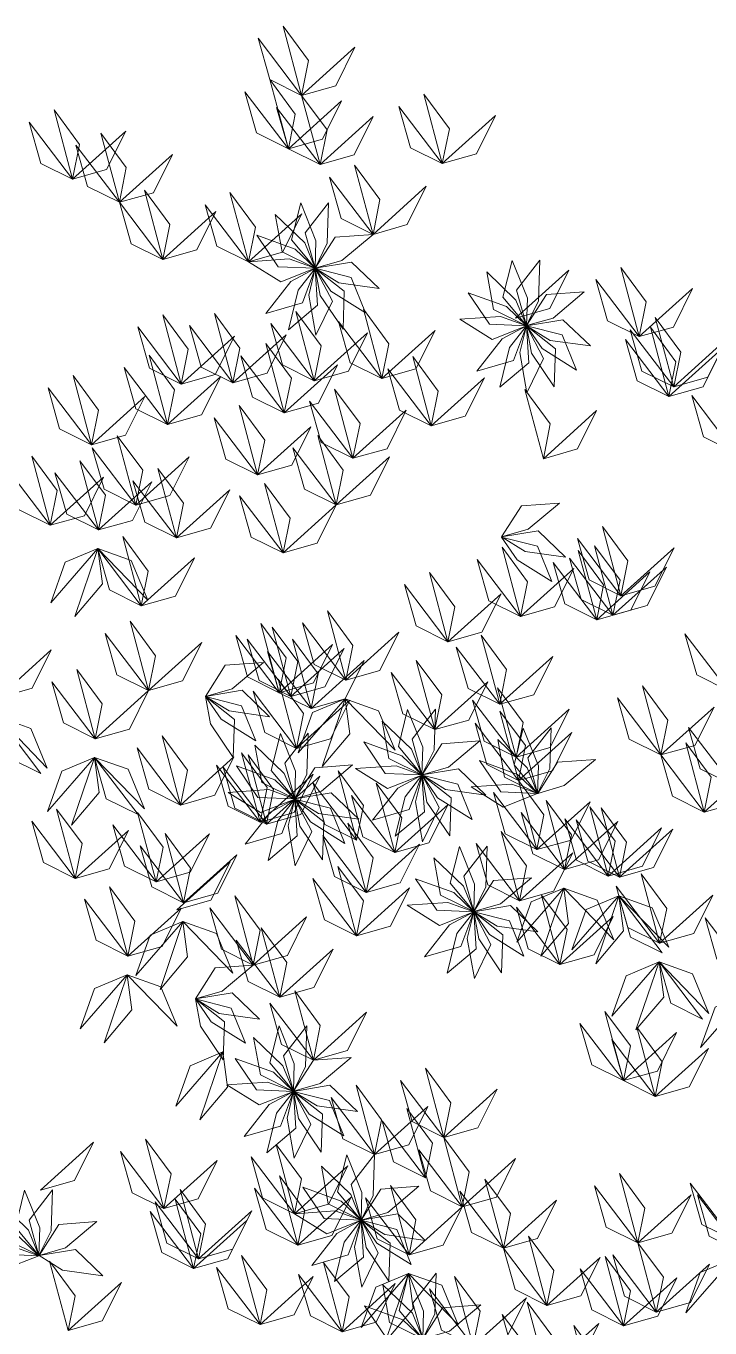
# Model space of a CAD drawing. Header units: inches. Extents: x 4350 to 28384, y -6772 to 993.
# Drawn here: x 15500.2 to 15557.4, y -3448.7 to -3339.8 of the extents above; entities that cross this region are included whole.
import ezdxf

# ---------------------------------------------------------------- set-up
doc = ezdxf.new("R2010")
doc.units = ezdxf.units.IN
doc.header["$MEASUREMENT"] = 0
doc.layers.add('ARREDAMENTO', color=2, linetype='Continuous', lineweight=18)

# ---------------------------------------------------------------- blocks, each defined once
blk = doc.blocks.new('chioma jacaranda')
at = {"layer": 'ARREDAMENTO', "lineweight": 0}
for points in [[(14584.63, -3343.27), (14585.21, -3340.36), (14583.09, -3337.47), (14584.63, -3343.27)], [(14584.63, -3343.27), (14581.97, -3341.95), (14581, -3338.49), (14584.63, -3343.27)], [(14584.63, -3343.27), (14587.48, -3342.46), (14589.08, -3339.25), (14584.63, -3343.27)], [(14583.52, -3347.74), (14584.1, -3344.84), (14581.97, -3341.95), (14583.52, -3347.74)], [(14583.52, -3347.74), (14580.86, -3346.42), (14579.89, -3342.97), (14583.52, -3347.74)], [(14586.17, -3349.06), (14586.76, -3346.16), (14584.63, -3343.27), (14586.17, -3349.06)], [(14596.39, -3348.97), (14596.98, -3346.07), (14594.85, -3343.18), (14596.39, -3348.97)], [(14586.17, -3349.06), (14583.52, -3347.74), (14582.54, -3344.29), (14586.17, -3349.06)], [(14583.52, -3347.74), (14586.37, -3346.94), (14587.97, -3343.72), (14583.52, -3347.74)], [(14596.39, -3348.97), (14593.74, -3347.65), (14592.76, -3344.2), (14596.39, -3348.97)], [(14565.48, -3350.28), (14566.07, -3347.37), (14563.94, -3344.48), (14565.48, -3350.28)], [(14586.17, -3349.06), (14589.02, -3348.26), (14590.62, -3345.04), (14586.17, -3349.06)], [(14596.39, -3348.97), (14599.24, -3348.17), (14600.84, -3344.95), (14596.39, -3348.97)], [(14565.48, -3350.28), (14562.83, -3348.96), (14561.85, -3345.51), (14565.48, -3350.28)], [(14565.48, -3350.28), (14568.33, -3349.47), (14569.93, -3346.26), (14565.48, -3350.28)], [(14569.39, -3352.22), (14569.97, -3349.32), (14567.85, -3346.43), (14569.39, -3352.22)], [(14569.39, -3352.22), (14566.74, -3350.9), (14565.76, -3347.45), (14569.39, -3352.22)], [(14569.39, -3352.22), (14572.24, -3351.42), (14573.84, -3348.21), (14569.39, -3352.22)], [(14590.6, -3354.9), (14591.18, -3351.99), (14589.05, -3349.1), (14590.6, -3354.9)], [(14590.6, -3354.9), (14587.94, -3353.58), (14586.96, -3350.12), (14590.6, -3354.9)], [(14590.6, -3354.9), (14593.45, -3354.09), (14595.05, -3350.88), (14590.6, -3354.9)], [(14573.02, -3357), (14573.61, -3354.09), (14571.48, -3351.2), (14573.02, -3357)], [(14580.19, -3357.2), (14580.77, -3354.29), (14578.64, -3351.4), (14580.19, -3357.2)], [(14573.02, -3357), (14570.37, -3355.68), (14569.39, -3352.22), (14573.02, -3357)], [(14573.02, -3357), (14575.87, -3356.19), (14577.47, -3352.98), (14573.02, -3357)], [(14580.19, -3357.2), (14577.53, -3355.88), (14576.56, -3352.43), (14580.19, -3357.2)], [(14584.55, -3352.27), (14585.83, -3355.43), (14585.76, -3357.73), (14583.79, -3355.36), (14584.55, -3352.27)], [(14586.89, -3352.25), (14586.77, -3355.65), (14585.76, -3357.73), (14584.93, -3354.76), (14586.89, -3352.25)], [(14580.19, -3357.2), (14583.04, -3356.39), (14584.64, -3353.18), (14580.19, -3357.2)], [(14582.43, -3353.23), (14584.89, -3355.6), (14585.76, -3357.74), (14582.99, -3356.37), (14582.43, -3353.23)], [(14580.89, -3354.98), (14584.09, -3356.14), (14585.76, -3357.74), (14582.67, -3357.61), (14580.89, -3354.98)], [(14590.6, -3354.9), (14587.98, -3357.09), (14585.77, -3357.73), (14587.42, -3355.13), (14590.6, -3354.9)], [(14580.19, -3357.2), (14583.59, -3356.96), (14585.76, -3357.74), (14582.89, -3358.88), (14580.19, -3357.2)], [(14591.11, -3359.43), (14587.73, -3358.95), (14585.77, -3357.74), (14588.81, -3357.22), (14591.11, -3359.43)], [(14602.22, -3357.08), (14603.5, -3360.24), (14603.42, -3362.54), (14601.46, -3360.17), (14602.22, -3357.08)], [(14604.55, -3357.06), (14604.43, -3360.47), (14603.43, -3362.54), (14602.6, -3359.57), (14604.55, -3357.06)], [(14581.63, -3361.52), (14583.73, -3358.84), (14585.76, -3357.75), (14584.69, -3360.64), (14581.63, -3361.52)], [(14583.53, -3362.88), (14584.35, -3359.57), (14585.77, -3357.75), (14585.96, -3360.83), (14583.53, -3362.88)], [(14585.81, -3363.34), (14585.22, -3359.99), (14585.77, -3357.75), (14587.2, -3360.48), (14585.81, -3363.34)], [(14589.96, -3361.46), (14587.07, -3359.65), (14585.77, -3357.74), (14588.76, -3358.51), (14589.96, -3361.46)], [(14588.09, -3362.84), (14586.18, -3360.02), (14585.77, -3357.75), (14588.19, -3359.66), (14588.09, -3362.84)], [(14600.1, -3358.04), (14602.55, -3360.41), (14603.42, -3362.55), (14600.66, -3361.18), (14600.1, -3358.04)], [(14602.52, -3361.92), (14605.37, -3361.11), (14606.97, -3357.9), (14602.52, -3361.92)], [(14612.85, -3363.46), (14613.44, -3360.56), (14611.31, -3357.67), (14612.85, -3363.46)], [(14612.85, -3363.46), (14610.2, -3362.14), (14609.22, -3358.69), (14612.85, -3363.46)], [(14612.85, -3363.46), (14615.71, -3362.66), (14617.31, -3359.44), (14612.85, -3363.46)], [(14598.55, -3359.79), (14601.75, -3360.95), (14603.42, -3362.55), (14600.34, -3362.42), (14598.55, -3359.79)], [(14608.26, -3359.71), (14605.65, -3361.9), (14603.43, -3362.54), (14605.09, -3359.94), (14608.26, -3359.71)], [(14574.56, -3367.43), (14575.15, -3364.52), (14573.02, -3361.63), (14574.56, -3367.43)], [(14578.89, -3367.32), (14579.47, -3364.41), (14577.34, -3361.52), (14578.89, -3367.32)], [(14585.68, -3367.15), (14586.27, -3364.24), (14584.14, -3361.35), (14585.68, -3367.15)], [(14591.34, -3366.97), (14591.92, -3364.06), (14589.8, -3361.17), (14591.34, -3366.97)], [(14597.85, -3362.01), (14601.25, -3361.77), (14603.42, -3362.55), (14600.55, -3363.69), (14597.85, -3362.01)], [(14574.56, -3367.43), (14571.91, -3366.11), (14570.93, -3362.65), (14574.56, -3367.43)], [(14578.89, -3367.32), (14576.23, -3366), (14575.25, -3362.54), (14578.89, -3367.32)], [(14585.68, -3367.15), (14583.03, -3365.83), (14582.05, -3362.37), (14585.68, -3367.15)], [(14591.34, -3366.97), (14588.69, -3365.65), (14587.71, -3362.2), (14591.34, -3366.97)], [(14599.29, -3366.34), (14601.39, -3363.65), (14603.43, -3362.56), (14602.35, -3365.45), (14599.29, -3366.34)], [(14601.19, -3367.69), (14602.02, -3364.38), (14603.43, -3362.56), (14603.62, -3365.64), (14601.19, -3367.69)], [(14603.47, -3368.16), (14602.88, -3364.8), (14603.43, -3362.56), (14604.86, -3365.29), (14603.47, -3368.16)], [(14608.77, -3364.24), (14605.4, -3363.77), (14603.44, -3362.55), (14606.48, -3362.04), (14608.77, -3364.24)], [(14607.62, -3366.27), (14604.73, -3364.46), (14603.44, -3362.55), (14606.42, -3363.32), (14607.62, -3366.27)], [(14605.75, -3367.65), (14603.84, -3364.83), (14603.44, -3362.56), (14605.85, -3364.47), (14605.75, -3367.65)], [(14615.33, -3368.47), (14615.92, -3365.56), (14613.79, -3362.67), (14615.33, -3368.47)], [(14615.74, -3367.67), (14616.32, -3364.76), (14614.2, -3361.87), (14615.74, -3367.67)], [(14574.56, -3367.43), (14577.41, -3366.62), (14579.01, -3363.41), (14574.56, -3367.43)], [(14578.89, -3367.32), (14581.74, -3366.51), (14583.34, -3363.3), (14578.89, -3367.32)], [(14585.68, -3367.15), (14588.54, -3366.34), (14590.14, -3363.13), (14585.68, -3367.15)], [(14591.34, -3366.97), (14594.19, -3366.16), (14595.79, -3362.95), (14591.34, -3366.97)], [(14615.33, -3368.47), (14612.68, -3367.15), (14611.7, -3363.7), (14615.33, -3368.47)], [(14615.74, -3367.67), (14613.08, -3366.34), (14612.11, -3362.89), (14615.74, -3367.67)], [(14615.74, -3367.67), (14618.59, -3366.86), (14620.19, -3363.65), (14615.74, -3367.67)], [(14573.42, -3370.81), (14574, -3367.9), (14571.88, -3365.01), (14573.42, -3370.81)], [(14583.18, -3369.84), (14583.77, -3366.93), (14581.64, -3364.04), (14583.18, -3369.84)], [(14615.33, -3368.47), (14618.19, -3367.66), (14619.78, -3364.45), (14615.33, -3368.47)], [(14573.42, -3370.81), (14570.77, -3369.49), (14569.79, -3366.03), (14573.42, -3370.81)], [(14583.18, -3369.84), (14580.53, -3368.52), (14579.55, -3365.07), (14583.18, -3369.84)], [(14583.18, -3369.84), (14586.04, -3369.03), (14587.63, -3365.82), (14583.18, -3369.84)], [(14595.46, -3370.92), (14592.81, -3369.6), (14591.83, -3366.15), (14595.46, -3370.92)], [(14595.46, -3370.92), (14596.05, -3368.01), (14593.92, -3365.12), (14595.46, -3370.92)], [(14567.06, -3372.5), (14567.64, -3369.6), (14565.52, -3366.71), (14567.06, -3372.5)], [(14573.42, -3370.81), (14576.27, -3370), (14577.87, -3366.79), (14573.42, -3370.81)], [(14595.46, -3370.92), (14598.31, -3370.11), (14599.91, -3366.9), (14595.46, -3370.92)], [(14567.06, -3372.5), (14564.4, -3371.18), (14563.43, -3367.73), (14567.06, -3372.5)], [(14588.92, -3373.64), (14589.51, -3370.74), (14587.38, -3367.85), (14588.92, -3373.64)], [(14588.92, -3373.64), (14589.51, -3370.74), (14587.38, -3367.85), (14588.92, -3373.64)], [(14604.84, -3373.67), (14605.42, -3370.76), (14603.29, -3367.87), (14604.84, -3373.67)], [(14567.06, -3372.5), (14569.91, -3371.7), (14571.51, -3368.48), (14567.06, -3372.5)], [(14580.95, -3375.02), (14581.54, -3372.12), (14579.41, -3369.23), (14580.95, -3375.02)], [(14588.92, -3373.64), (14586.27, -3372.32), (14585.29, -3368.87), (14588.92, -3373.64)], [(14588.92, -3373.64), (14586.27, -3372.32), (14585.29, -3368.87), (14588.92, -3373.64)], [(14620.88, -3373.17), (14618.22, -3371.84), (14617.25, -3368.39), (14620.88, -3373.17)], [(14580.95, -3375.02), (14578.3, -3373.7), (14577.32, -3370.25), (14580.95, -3375.02)], [(14588.92, -3373.64), (14591.78, -3372.84), (14593.38, -3369.62), (14588.92, -3373.64)], [(14588.92, -3373.64), (14591.78, -3372.84), (14593.38, -3369.62), (14588.92, -3373.64)], [(14604.84, -3373.67), (14607.69, -3372.86), (14609.29, -3369.65), (14604.84, -3373.67)], [(14580.95, -3375.02), (14583.8, -3374.21), (14585.4, -3371), (14580.95, -3375.02)], [(14570.77, -3377.55), (14571.35, -3374.64), (14569.22, -3371.75), (14570.77, -3377.55)], [(14587.53, -3377.54), (14588.11, -3374.63), (14585.98, -3371.74), (14587.53, -3377.54)], [(14563.61, -3379.24), (14564.2, -3376.34), (14562.07, -3373.45), (14563.61, -3379.24)], [(14570.77, -3377.55), (14568.11, -3376.22), (14567.13, -3372.77), (14570.77, -3377.55)], [(14570.77, -3377.55), (14573.62, -3376.74), (14575.22, -3373.53), (14570.77, -3377.55)], [(14587.53, -3377.54), (14584.87, -3376.22), (14583.9, -3372.77), (14587.53, -3377.54)], [(14587.53, -3377.54), (14590.38, -3376.73), (14591.98, -3373.52), (14587.53, -3377.54)], [(14563.61, -3379.24), (14560.96, -3377.92), (14559.98, -3374.47), (14563.61, -3379.24)], [(14567.64, -3379.63), (14564.99, -3378.31), (14564.01, -3374.86), (14567.64, -3379.63)], [(14567.64, -3379.63), (14568.23, -3376.73), (14566.1, -3373.84), (14567.64, -3379.63)], [(14574.16, -3380.3), (14574.75, -3377.39), (14572.62, -3374.5), (14574.16, -3380.3)], [(14563.61, -3379.24), (14566.47, -3378.44), (14568.07, -3375.23), (14563.61, -3379.24)], [(14567.64, -3379.63), (14570.5, -3378.83), (14572.1, -3375.61), (14567.64, -3379.63)], [(14574.16, -3380.3), (14571.51, -3378.98), (14570.53, -3375.52), (14574.16, -3380.3)], [(14583.08, -3381.56), (14583.66, -3378.65), (14581.53, -3375.76), (14583.08, -3381.56)], [(14574.16, -3380.3), (14577.02, -3379.49), (14578.62, -3376.28), (14574.16, -3380.3)], [(14583.08, -3381.56), (14580.42, -3380.24), (14579.44, -3376.78), (14583.08, -3381.56)], [(14583.08, -3381.56), (14585.93, -3380.75), (14587.53, -3377.54), (14583.08, -3381.56)], [(14606.18, -3377.38), (14603.57, -3379.57), (14601.35, -3380.22), (14603, -3377.61), (14606.18, -3377.38)], [(14571.22, -3385.97), (14571.81, -3383.07), (14569.68, -3380.18), (14571.22, -3385.97)], [(14606.69, -3381.91), (14603.31, -3381.44), (14601.35, -3380.22), (14604.4, -3379.71), (14606.69, -3381.91)], [(14605.54, -3383.94), (14602.65, -3382.14), (14601.35, -3380.23), (14604.34, -3381), (14605.54, -3383.94)], [(14611.32, -3385.14), (14611.9, -3382.23), (14609.78, -3379.34), (14611.32, -3385.14)], [(14567.59, -3381.2), (14564.86, -3382.34), (14563.65, -3385.72), (14567.59, -3381.2)], [(14567.59, -3381.2), (14567.98, -3384.14), (14565.67, -3386.88), (14567.59, -3381.2)], [(14571.22, -3385.97), (14568.57, -3384.65), (14567.59, -3381.2), (14571.22, -3385.97)], [(14567.59, -3381.2), (14570.38, -3382.2), (14571.77, -3385.51), (14567.59, -3381.2)], [(14571.22, -3385.97), (14568.57, -3384.65), (14567.59, -3381.2), (14571.22, -3385.97)], [(14602.93, -3386.88), (14603.52, -3383.97), (14601.39, -3381.08), (14602.93, -3386.88)], [(14611.32, -3385.14), (14608.67, -3383.82), (14607.69, -3380.36), (14611.32, -3385.14)], [(14609.3, -3387.15), (14609.88, -3384.24), (14607.75, -3381.35), (14609.3, -3387.15)], [(14610.66, -3386.76), (14611.25, -3383.85), (14609.12, -3380.96), (14610.66, -3386.76)], [(14611.32, -3385.14), (14614.17, -3384.33), (14615.77, -3381.12), (14611.32, -3385.14)], [(14571.22, -3385.97), (14574.08, -3385.17), (14575.68, -3381.96), (14571.22, -3385.97)], [(14602.93, -3386.88), (14600.28, -3385.56), (14599.3, -3382.11), (14602.93, -3386.88)], [(14609.3, -3387.15), (14606.64, -3385.82), (14605.67, -3382.37), (14609.3, -3387.15)], [(14610.66, -3386.76), (14608.01, -3385.44), (14607.03, -3381.99), (14610.66, -3386.76)], [(14596.85, -3388.99), (14597.43, -3386.08), (14595.31, -3383.19), (14596.85, -3388.99)], [(14602.93, -3386.88), (14605.78, -3386.07), (14607.38, -3382.86), (14602.93, -3386.88)], [(14609.3, -3387.15), (14612.15, -3386.34), (14613.75, -3383.13), (14609.3, -3387.15)], [(14610.66, -3386.76), (14613.52, -3385.95), (14615.12, -3382.74), (14610.66, -3386.76)], [(14596.85, -3388.99), (14594.2, -3387.67), (14593.22, -3384.21), (14596.85, -3388.99)], [(14596.85, -3388.99), (14599.7, -3388.18), (14601.3, -3384.97), (14596.85, -3388.99)], [(14588.32, -3392.2), (14588.91, -3389.29), (14586.78, -3386.4), (14588.32, -3392.2)], [(14571.83, -3393.08), (14572.41, -3390.17), (14570.29, -3387.28), (14571.83, -3393.08)], [(14582.76, -3393.25), (14583.35, -3390.34), (14581.22, -3387.45), (14582.76, -3393.25)], [(14583.72, -3393.56), (14584.31, -3390.65), (14582.18, -3387.76), (14583.72, -3393.56)], [(14588.32, -3392.2), (14585.67, -3390.88), (14584.69, -3387.42), (14588.32, -3392.2)], [(14571.83, -3393.08), (14569.18, -3391.76), (14568.2, -3388.31), (14571.83, -3393.08)], [(14582.76, -3393.25), (14580.11, -3391.93), (14579.13, -3388.48), (14582.76, -3393.25)], [(14583.72, -3393.56), (14581.07, -3392.24), (14580.09, -3388.78), (14583.72, -3393.56)], [(14585.42, -3394.57), (14586, -3391.66), (14583.87, -3388.77), (14585.42, -3394.57)], [(14588.32, -3392.2), (14591.17, -3391.39), (14592.77, -3388.18), (14588.32, -3392.2)], [(14601.19, -3394.22), (14601.77, -3391.32), (14599.65, -3388.43), (14601.19, -3394.22)], [(14620.31, -3393.09), (14617.66, -3391.77), (14616.68, -3388.32), (14620.31, -3393.09)], [(14559.25, -3393.68), (14562.1, -3392.88), (14563.7, -3389.66), (14559.25, -3393.68)], [(14571.83, -3393.08), (14574.68, -3392.27), (14576.28, -3389.06), (14571.83, -3393.08)], [(14585.42, -3394.57), (14582.76, -3393.25), (14581.79, -3389.8), (14585.42, -3394.57)], [(14582.76, -3393.25), (14585.62, -3392.44), (14587.21, -3389.23), (14582.76, -3393.25)], [(14583.72, -3393.56), (14586.58, -3392.75), (14588.18, -3389.54), (14583.72, -3393.56)], [(14601.19, -3394.22), (14598.54, -3392.9), (14597.56, -3389.45), (14601.19, -3394.22)], [(14581.43, -3390.73), (14578.81, -3392.92), (14576.6, -3393.56), (14578.25, -3390.96), (14581.43, -3390.73)], [(14585.42, -3394.57), (14588.27, -3393.76), (14589.87, -3390.55), (14585.42, -3394.57)], [(14595.76, -3396.34), (14596.34, -3393.44), (14594.21, -3390.55), (14595.76, -3396.34)], [(14601.19, -3394.22), (14604.04, -3393.42), (14605.64, -3390.21), (14601.19, -3394.22)], [(14567.38, -3397.1), (14567.96, -3394.19), (14565.83, -3391.3), (14567.38, -3397.1)], [(14584.2, -3397.91), (14584.79, -3395), (14582.66, -3392.11), (14584.2, -3397.91)], [(14595.76, -3396.34), (14593.1, -3395.02), (14592.12, -3391.57), (14595.76, -3396.34)], [(14567.38, -3397.1), (14564.72, -3395.78), (14563.75, -3392.33), (14567.38, -3397.1)], [(14567.38, -3397.1), (14570.23, -3396.29), (14571.83, -3393.08), (14567.38, -3397.1)], [(14581.94, -3395.26), (14578.56, -3394.78), (14576.6, -3393.57), (14579.65, -3393.05), (14581.94, -3395.26)], [(14584.2, -3397.91), (14581.55, -3396.59), (14580.57, -3393.13), (14584.2, -3397.91)], [(14595.76, -3396.34), (14598.61, -3395.54), (14600.21, -3392.33), (14595.76, -3396.34)], [(14602.56, -3398.64), (14603.14, -3395.74), (14601.01, -3392.85), (14602.56, -3398.64)], [(14614.66, -3398.46), (14615.25, -3395.56), (14613.12, -3392.67), (14614.66, -3398.46)], [(14580.79, -3397.29), (14577.9, -3395.48), (14576.6, -3393.57), (14579.59, -3394.34), (14580.79, -3397.29)], [(14578.92, -3398.67), (14577.01, -3395.85), (14576.6, -3393.58), (14579.02, -3395.49), (14578.92, -3398.67)], [(14584.2, -3397.91), (14587.05, -3397.1), (14588.65, -3393.89), (14584.2, -3397.91)], [(14588.27, -3393.76), (14585.53, -3394.9), (14584.33, -3398.28), (14588.27, -3393.76)], [(14588.27, -3393.76), (14588.66, -3396.7), (14586.34, -3399.44), (14588.27, -3393.76)], [(14588.27, -3393.76), (14591.06, -3394.76), (14592.44, -3398.07), (14588.27, -3393.76)], [(14602.56, -3398.64), (14599.9, -3397.32), (14598.92, -3393.87), (14602.56, -3398.64)], [(14614.66, -3398.46), (14612.01, -3397.14), (14611.03, -3393.69), (14614.66, -3398.46)], [(14614.66, -3398.46), (14617.51, -3397.66), (14619.11, -3394.45), (14614.66, -3398.46)], [(14562.83, -3400.02), (14560.17, -3398.7), (14559.2, -3395.25), (14562.83, -3400.02)], [(14559.2, -3395.25), (14561.99, -3396.25), (14563.37, -3399.56), (14559.2, -3395.25)], [(14593.48, -3394.66), (14594.76, -3397.82), (14594.69, -3400.13), (14592.72, -3397.75), (14593.48, -3394.66)], [(14595.81, -3394.64), (14595.7, -3398.05), (14594.69, -3400.12), (14593.86, -3397.15), (14595.81, -3394.64)], [(14602.76, -3400.59), (14603.34, -3397.68), (14601.21, -3394.79), (14602.76, -3400.59)], [(14602.56, -3398.64), (14605.41, -3397.84), (14607.01, -3394.63), (14602.56, -3398.64)], [(14591.36, -3395.63), (14593.81, -3397.99), (14594.69, -3400.13), (14591.92, -3398.76), (14591.36, -3395.63)], [(14602.76, -3400.59), (14600.1, -3399.27), (14599.13, -3395.81), (14602.76, -3400.59)], [(14603.16, -3396.21), (14604.43, -3399.37), (14604.36, -3401.68), (14602.39, -3399.3), (14603.16, -3396.21)], [(14602.76, -3400.59), (14605.61, -3399.78), (14607.21, -3396.57), (14602.76, -3400.59)], [(14605.49, -3396.19), (14605.37, -3399.6), (14604.36, -3401.67), (14603.53, -3398.7), (14605.49, -3396.19)], [(14620.61, -3400.93), (14617.96, -3399.61), (14616.98, -3396.16), (14620.61, -3400.93)], [(14574.51, -3402.65), (14575.09, -3399.74), (14572.96, -3396.85), (14574.51, -3402.65)], [(14580.73, -3397.64), (14583.18, -3400), (14584.05, -3402.14), (14581.29, -3400.77), (14580.73, -3397.64)], [(14582.85, -3396.67), (14584.12, -3399.83), (14584.05, -3402.14), (14582.09, -3399.76), (14582.85, -3396.67)], [(14585.18, -3396.65), (14585.06, -3400.06), (14584.06, -3402.13), (14583.23, -3399.16), (14585.18, -3396.65)], [(14589.82, -3397.37), (14593.02, -3398.54), (14594.69, -3400.13), (14591.6, -3400), (14589.82, -3397.37)], [(14599.53, -3397.29), (14596.91, -3399.48), (14594.7, -3400.13), (14596.35, -3397.52), (14599.53, -3397.29)], [(14601.03, -3397.18), (14603.49, -3399.54), (14604.36, -3401.68), (14601.6, -3400.31), (14601.03, -3397.18)], [(14618.29, -3403.24), (14618.88, -3400.33), (14616.75, -3397.44), (14618.29, -3403.24)], [(14567.32, -3398.67), (14564.59, -3399.81), (14563.38, -3403.19), (14567.32, -3398.67)], [(14567.32, -3398.67), (14567.71, -3401.61), (14565.4, -3404.35), (14567.32, -3398.67)], [(14570.96, -3403.44), (14568.3, -3402.12), (14567.32, -3398.67), (14570.96, -3403.44)], [(14567.32, -3398.67), (14570.12, -3399.66), (14571.5, -3402.97), (14567.32, -3398.67)], [(14574.51, -3402.65), (14571.85, -3401.33), (14570.88, -3397.87), (14574.51, -3402.65)], [(14574.51, -3402.65), (14577.36, -3401.84), (14578.96, -3398.63), (14574.51, -3402.65)], [(14581.15, -3404.09), (14581.74, -3401.18), (14579.61, -3398.29), (14581.15, -3404.09)], [(14581.69, -3404.25), (14582.28, -3401.34), (14580.15, -3398.45), (14581.69, -3404.25)], [(14618.29, -3403.24), (14615.64, -3401.92), (14614.66, -3398.46), (14618.29, -3403.24)], [(14581.15, -3404.09), (14578.5, -3402.76), (14577.52, -3399.31), (14581.15, -3404.09)], [(14581.69, -3404.25), (14579.04, -3402.92), (14578.06, -3399.47), (14581.69, -3404.25)], [(14579.18, -3399.38), (14582.38, -3400.55), (14584.05, -3402.14), (14580.97, -3402.01), (14579.18, -3399.38)], [(14588.89, -3399.3), (14586.28, -3401.49), (14584.06, -3402.14), (14585.72, -3399.53), (14588.89, -3399.3)], [(14589.22, -3405.59), (14589.8, -3402.69), (14587.68, -3399.8), (14589.22, -3405.59)], [(14589.12, -3399.59), (14592.52, -3399.36), (14594.69, -3400.14), (14591.82, -3401.27), (14589.12, -3399.59)], [(14600.04, -3401.82), (14596.66, -3401.35), (14594.7, -3400.13), (14597.74, -3399.62), (14600.04, -3401.82)], [(14599.49, -3398.92), (14602.69, -3400.09), (14604.36, -3401.68), (14601.28, -3401.55), (14599.49, -3398.92)], [(14609.2, -3398.84), (14606.59, -3401.03), (14604.37, -3401.68), (14606.02, -3399.07), (14609.2, -3398.84)], [(14618.29, -3403.24), (14621.14, -3402.43), (14622.74, -3399.22), (14618.29, -3403.24)], [(14581.15, -3404.09), (14584, -3403.28), (14585.6, -3400.07), (14581.15, -3404.09)], [(14581.69, -3404.25), (14584.55, -3403.44), (14586.15, -3400.23), (14581.69, -3404.25)], [(14589.22, -3405.59), (14586.57, -3404.27), (14585.59, -3400.82), (14589.22, -3405.59)], [(14590.56, -3403.92), (14592.66, -3401.23), (14594.69, -3400.14), (14593.62, -3403.03), (14590.56, -3403.92)], [(14592.42, -3406.63), (14593, -3403.72), (14590.87, -3400.83), (14592.42, -3406.63)], [(14592.46, -3405.27), (14593.28, -3401.96), (14594.69, -3400.14), (14594.89, -3403.22), (14592.46, -3405.27)], [(14594.74, -3405.74), (14594.15, -3402.38), (14594.7, -3400.14), (14596.13, -3402.87), (14594.74, -3405.74)], [(14598.89, -3403.85), (14596, -3402.04), (14594.7, -3400.14), (14597.69, -3400.9), (14598.89, -3403.85)], [(14597.02, -3405.23), (14595.11, -3402.41), (14594.7, -3400.14), (14597.12, -3402.05), (14597.02, -3405.23)], [(14598.79, -3401.14), (14602.19, -3400.91), (14604.36, -3401.69), (14601.49, -3402.82), (14598.79, -3401.14)], [(14604.3, -3406.38), (14604.88, -3403.48), (14602.76, -3400.59), (14604.3, -3406.38)], [(14578.48, -3401.6), (14581.88, -3401.36), (14584.05, -3402.15), (14581.18, -3403.28), (14578.48, -3401.6)], [(14589.4, -3403.83), (14586.03, -3403.36), (14584.07, -3402.14), (14587.11, -3401.63), (14589.4, -3403.83)], [(14592.42, -3406.63), (14589.76, -3405.31), (14588.79, -3401.85), (14592.42, -3406.63)], [(14604.3, -3406.38), (14601.65, -3405.06), (14600.67, -3401.61), (14604.3, -3406.38)], [(14565.7, -3408.79), (14566.28, -3405.88), (14564.15, -3402.99), (14565.7, -3408.79)], [(14579.92, -3405.93), (14582.02, -3403.24), (14584.05, -3402.15), (14582.98, -3405.04), (14579.92, -3405.93)], [(14581.82, -3407.28), (14582.64, -3403.97), (14584.06, -3402.15), (14584.25, -3405.23), (14581.82, -3407.28)], [(14584.1, -3407.75), (14583.51, -3404.39), (14584.06, -3402.15), (14585.49, -3404.88), (14584.1, -3407.75)], [(14586.38, -3407.24), (14584.47, -3404.42), (14584.06, -3402.15), (14586.48, -3404.06), (14586.38, -3407.24)], [(14588.25, -3405.86), (14585.36, -3404.05), (14584.07, -3402.15), (14587.05, -3402.91), (14588.25, -3405.86)], [(14592.42, -3406.63), (14595.27, -3405.82), (14596.87, -3402.61), (14592.42, -3406.63)], [(14604.3, -3406.38), (14607.15, -3405.58), (14608.75, -3402.37), (14604.3, -3406.38)], [(14606.6, -3408.05), (14607.19, -3405.15), (14605.06, -3402.26), (14606.6, -3408.05)], [(14610.26, -3408.59), (14610.85, -3405.68), (14608.72, -3402.79), (14610.26, -3408.59)], [(14611.2, -3408.68), (14611.78, -3405.77), (14609.66, -3402.88), (14611.2, -3408.68)], [(14565.7, -3408.79), (14563.04, -3407.47), (14562.07, -3404.01), (14565.7, -3408.79)], [(14572.47, -3409.09), (14573.05, -3406.18), (14570.92, -3403.29), (14572.47, -3409.09)], [(14590.03, -3409.96), (14590.61, -3407.06), (14588.49, -3404.17), (14590.03, -3409.96)], [(14606.6, -3408.05), (14603.95, -3406.73), (14602.97, -3403.28), (14606.6, -3408.05)], [(14606.6, -3408.05), (14609.46, -3407.25), (14611.06, -3404.04), (14606.6, -3408.05)], [(14610.26, -3408.59), (14607.61, -3407.27), (14606.63, -3403.81), (14610.26, -3408.59)], [(14611.2, -3408.68), (14608.55, -3407.36), (14607.57, -3403.9), (14611.2, -3408.68)], [(14565.7, -3408.79), (14568.55, -3407.98), (14570.15, -3404.77), (14565.7, -3408.79)], [(14572.47, -3409.09), (14569.81, -3407.77), (14568.84, -3404.31), (14572.47, -3409.09)], [(14572.47, -3409.09), (14575.32, -3408.28), (14576.92, -3405.07), (14572.47, -3409.09)], [(14574.76, -3410.83), (14575.35, -3407.93), (14573.22, -3405.04), (14574.76, -3410.83)], [(14590.03, -3409.96), (14587.37, -3408.64), (14586.4, -3405.19), (14590.03, -3409.96)], [(14602.84, -3410.66), (14603.43, -3407.75), (14601.3, -3404.86), (14602.84, -3410.66)], [(14610.26, -3408.59), (14613.12, -3407.78), (14614.72, -3404.57), (14610.26, -3408.59)], [(14611.2, -3408.68), (14614.05, -3407.87), (14615.65, -3404.66), (14611.2, -3408.68)], [(14574.76, -3410.83), (14572.11, -3409.51), (14571.13, -3406.06), (14574.76, -3410.83)], [(14590.03, -3409.96), (14592.88, -3409.15), (14594.48, -3405.94), (14590.03, -3409.96)], [(14597.82, -3406.11), (14599.09, -3409.27), (14599.02, -3411.57), (14597.05, -3409.19), (14597.82, -3406.11)], [(14600.15, -3406.09), (14600.03, -3409.49), (14599.02, -3411.57), (14598.19, -3408.6), (14600.15, -3406.09)], [(14602.84, -3410.66), (14600.19, -3409.33), (14599.21, -3405.88), (14602.84, -3410.66)], [(14574.2, -3411.43), (14577.05, -3410.62), (14578.65, -3407.41), (14574.2, -3411.43)], [(14574.76, -3410.83), (14577.62, -3410.03), (14579.22, -3406.82), (14574.76, -3410.83)], [(14595.69, -3407.07), (14598.15, -3409.44), (14599.02, -3411.57), (14596.25, -3410.2), (14595.69, -3407.07)], [(14602.84, -3410.66), (14605.69, -3409.85), (14607.29, -3406.64), (14602.84, -3410.66)], [(14589.21, -3413.59), (14589.79, -3410.68), (14587.67, -3407.79), (14589.21, -3413.59)], [(14614.56, -3414.22), (14615.15, -3411.31), (14613.02, -3408.42), (14614.56, -3414.22)], [(14614.56, -3414.22), (14615.15, -3411.31), (14613.02, -3408.42), (14614.56, -3414.22)], [(14570.11, -3415.29), (14570.69, -3412.38), (14568.56, -3409.49), (14570.11, -3415.29)], [(14589.21, -3413.59), (14586.55, -3412.26), (14585.58, -3408.81), (14589.21, -3413.59)], [(14589.21, -3413.59), (14592.06, -3412.78), (14593.66, -3409.57), (14589.21, -3413.59)], [(14594.15, -3408.82), (14597.35, -3409.98), (14599.02, -3411.58), (14595.93, -3411.45), (14594.15, -3408.82)], [(14603.86, -3408.74), (14601.25, -3410.93), (14599.03, -3411.57), (14600.68, -3408.97), (14603.86, -3408.74)], [(14606.55, -3409.62), (14603.82, -3410.76), (14602.61, -3414.14), (14606.55, -3409.62)], [(14606.55, -3409.62), (14606.94, -3412.56), (14604.63, -3415.3), (14606.55, -3409.62)], [(14606.55, -3409.62), (14609.34, -3410.62), (14610.73, -3413.93), (14606.55, -3409.62)], [(14614.56, -3414.22), (14611.91, -3412.9), (14610.93, -3409.44), (14614.56, -3414.22)], [(14614.56, -3414.22), (14611.91, -3412.9), (14610.93, -3409.44), (14614.56, -3414.22)], [(14570.11, -3415.29), (14567.45, -3413.97), (14566.48, -3410.52), (14570.11, -3415.29)], [(14580.59, -3416.04), (14581.17, -3413.13), (14579.04, -3410.24), (14580.59, -3416.04)], [(14593.45, -3411.04), (14596.85, -3410.8), (14599.02, -3411.58), (14596.15, -3412.72), (14593.45, -3411.04)], [(14606.23, -3415.99), (14606.82, -3413.08), (14604.69, -3410.19), (14606.23, -3415.99)], [(14611.15, -3410.25), (14608.41, -3411.39), (14607.21, -3414.77), (14611.15, -3410.25)], [(14611.15, -3410.25), (14611.54, -3413.18), (14609.22, -3415.93), (14611.15, -3410.25)], [(14614.78, -3415.02), (14612.12, -3413.7), (14611.15, -3410.25), (14614.78, -3415.02)], [(14611.15, -3410.25), (14613.94, -3411.24), (14615.32, -3414.55), (14611.15, -3410.25)], [(14614.56, -3414.22), (14617.42, -3413.41), (14619.02, -3410.2), (14614.56, -3414.22)], [(14614.56, -3414.22), (14617.42, -3413.41), (14619.02, -3410.2), (14614.56, -3414.22)], [(14570.11, -3415.29), (14572.96, -3414.48), (14574.56, -3411.27), (14570.11, -3415.29)], [(14580.59, -3416.04), (14577.93, -3414.71), (14576.96, -3411.26), (14580.59, -3416.04)], [(14594.89, -3415.36), (14596.99, -3412.68), (14599.02, -3411.59), (14597.95, -3414.48), (14594.89, -3415.36)], [(14596.79, -3416.72), (14597.61, -3413.41), (14599.03, -3411.59), (14599.22, -3414.67), (14596.79, -3416.72)], [(14599.07, -3417.18), (14598.48, -3413.83), (14599.03, -3411.59), (14600.46, -3414.32), (14599.07, -3417.18)], [(14604.37, -3413.27), (14600.99, -3412.79), (14599.03, -3411.58), (14602.08, -3411.06), (14604.37, -3413.27)], [(14603.22, -3415.29), (14600.33, -3413.49), (14599.03, -3411.58), (14602.02, -3412.35), (14603.22, -3415.29)], [(14601.35, -3416.68), (14599.44, -3413.85), (14599.03, -3411.58), (14601.45, -3413.5), (14601.35, -3416.68)], [(14606.23, -3415.99), (14603.58, -3414.67), (14602.6, -3411.21), (14606.23, -3415.99)], [(14574.71, -3412.4), (14571.97, -3413.54), (14570.77, -3416.92), (14574.71, -3412.4)], [(14574.71, -3412.4), (14575.1, -3415.34), (14572.79, -3418.08), (14574.71, -3412.4)], [(14574.71, -3412.4), (14577.5, -3413.4), (14578.88, -3416.71), (14574.71, -3412.4)], [(14580.59, -3416.04), (14583.44, -3415.23), (14585.04, -3412.02), (14580.59, -3416.04)], [(14582.8, -3418.74), (14583.39, -3415.83), (14581.26, -3412.94), (14582.8, -3418.74)], [(14606.23, -3415.99), (14609.08, -3415.18), (14610.68, -3411.97), (14606.23, -3415.99)], [(14621.99, -3416.86), (14619.33, -3415.54), (14618.36, -3412.08), (14621.99, -3416.86)], [(14582.8, -3418.74), (14580.15, -3417.42), (14579.17, -3413.96), (14582.8, -3418.74)], [(14582.8, -3418.74), (14585.66, -3417.93), (14587.26, -3414.72), (14582.8, -3418.74)], [(14580.59, -3416.04), (14577.98, -3418.23), (14575.76, -3418.87), (14577.41, -3416.26), (14580.59, -3416.04)], [(14614.51, -3415.78), (14611.77, -3416.93), (14610.57, -3420.31), (14614.51, -3415.78)], [(14614.51, -3415.78), (14614.9, -3418.72), (14612.58, -3421.46), (14614.51, -3415.78)], [(14618.14, -3420.56), (14615.49, -3419.24), (14614.51, -3415.78), (14618.14, -3420.56)], [(14614.51, -3415.78), (14617.3, -3416.78), (14618.68, -3420.09), (14614.51, -3415.78)], [(14570.05, -3416.86), (14567.32, -3418), (14566.11, -3421.38), (14570.05, -3416.86)], [(14570.05, -3416.86), (14570.44, -3419.8), (14568.13, -3422.54), (14570.05, -3416.86)], [(14570.05, -3416.86), (14572.85, -3417.85), (14574.23, -3421.16), (14570.05, -3416.86)], [(14581.1, -3420.57), (14577.73, -3420.09), (14575.77, -3418.88), (14578.81, -3418.36), (14581.1, -3420.57)], [(14585.61, -3424), (14586.19, -3421.09), (14584.07, -3418.2), (14585.61, -3424)], [(14621.94, -3418.43), (14619.2, -3419.57), (14617.99, -3422.95), (14621.94, -3418.43)], [(14578.08, -3423.98), (14576.17, -3421.15), (14575.76, -3418.88), (14578.18, -3420.8), (14578.08, -3423.98)], [(14579.95, -3422.59), (14577.06, -3420.79), (14575.77, -3418.88), (14578.75, -3419.65), (14579.95, -3422.59)], [(14585.61, -3424), (14582.96, -3422.68), (14581.98, -3419.22), (14585.61, -3424)], [(14585.61, -3424), (14588.46, -3423.19), (14590.06, -3419.98), (14585.61, -3424)], [(14611.53, -3425.71), (14612.12, -3422.81), (14609.99, -3419.92), (14611.53, -3425.71)], [(14582.74, -3421.14), (14584.02, -3424.3), (14583.95, -3426.6), (14581.98, -3424.23), (14582.74, -3421.14)], [(14585.07, -3421.12), (14584.95, -3424.52), (14583.95, -3426.6), (14583.12, -3423.63), (14585.07, -3421.12)], [(14611.53, -3425.71), (14608.88, -3424.39), (14607.9, -3420.94), (14611.53, -3425.71)], [(14611.53, -3425.71), (14614.38, -3424.91), (14615.98, -3421.69), (14611.53, -3425.71)], [(14614.19, -3427.04), (14614.77, -3424.13), (14612.64, -3421.24), (14614.19, -3427.04)], [(14580.62, -3422.1), (14583.07, -3424.47), (14583.94, -3426.61), (14581.18, -3425.23), (14580.62, -3422.1)], [(14614.19, -3427.04), (14611.53, -3425.71), (14610.55, -3422.26), (14614.19, -3427.04)], [(14578.04, -3423.31), (14575.3, -3424.46), (14574.1, -3427.84), (14578.04, -3423.31)], [(14578.04, -3423.31), (14578.43, -3426.25), (14576.11, -3428.99), (14578.04, -3423.31)], [(14579.08, -3423.85), (14582.28, -3425.01), (14583.94, -3426.61), (14580.86, -3426.48), (14579.08, -3423.85)], [(14588.78, -3423.77), (14586.17, -3425.96), (14583.96, -3426.6), (14585.61, -3424), (14588.78, -3423.77)], [(14614.19, -3427.04), (14617.04, -3426.23), (14618.64, -3423.02), (14614.19, -3427.04)], [(14596.52, -3430.46), (14597.1, -3427.56), (14594.98, -3424.67), (14596.52, -3430.46)], [(14578.37, -3426.07), (14581.77, -3425.83), (14583.94, -3426.61), (14581.08, -3427.75), (14578.37, -3426.07)], [(14596.52, -3430.46), (14593.86, -3429.14), (14592.89, -3425.69), (14596.52, -3430.46)], [(14579.82, -3430.39), (14581.92, -3427.71), (14583.95, -3426.62), (14582.87, -3429.51), (14579.82, -3430.39)], [(14581.71, -3431.75), (14582.54, -3428.44), (14583.95, -3426.62), (14584.15, -3429.7), (14581.71, -3431.75)], [(14584, -3432.21), (14583.41, -3428.86), (14583.96, -3426.62), (14585.39, -3429.35), (14584, -3432.21)], [(14589.3, -3428.3), (14585.92, -3427.82), (14583.96, -3426.61), (14587, -3426.09), (14589.3, -3428.3)], [(14588.15, -3430.33), (14585.26, -3428.52), (14583.96, -3426.61), (14586.95, -3427.38), (14588.15, -3430.33)], [(14586.27, -3431.71), (14584.37, -3428.88), (14583.96, -3426.61), (14586.38, -3428.53), (14586.27, -3431.71)], [(14590.73, -3431.9), (14588.07, -3430.58), (14587.1, -3427.13), (14590.73, -3431.9)], [(14590.73, -3431.9), (14591.31, -3428.99), (14589.19, -3426.1), (14590.73, -3431.9)], [(14596.52, -3430.46), (14599.37, -3429.66), (14600.97, -3426.44), (14596.52, -3430.46)], [(14590.73, -3431.9), (14593.58, -3431.09), (14595.18, -3427.88), (14590.73, -3431.9)], [(14594.98, -3433.84), (14595.56, -3430.94), (14593.43, -3428.05), (14594.98, -3433.84)], [(14594.98, -3433.84), (14592.32, -3432.52), (14591.35, -3429.07), (14594.98, -3433.84)], [(14562.79, -3434.87), (14565.64, -3434.06), (14567.24, -3430.85), (14562.79, -3434.87)], [(14573.12, -3436.42), (14573.71, -3433.51), (14571.58, -3430.62), (14573.12, -3436.42)], [(14584.03, -3436.85), (14584.61, -3433.94), (14582.49, -3431.05), (14584.03, -3436.85)], [(14598.06, -3436.26), (14595.41, -3434.94), (14594.43, -3431.49), (14598.06, -3436.26)], [(14598.06, -3436.26), (14598.65, -3433.35), (14596.52, -3430.46), (14598.06, -3436.26)], [(14573.12, -3436.42), (14570.47, -3435.1), (14569.49, -3431.64), (14573.12, -3436.42)], [(14573.12, -3436.42), (14575.98, -3435.61), (14577.58, -3432.4), (14573.12, -3436.42)], [(14584.03, -3436.85), (14581.37, -3435.53), (14580.4, -3432.08), (14584.03, -3436.85)], [(14588.4, -3431.92), (14589.67, -3435.08), (14589.6, -3437.38), (14587.64, -3435.01), (14588.4, -3431.92)], [(14590.73, -3431.9), (14590.61, -3435.31), (14589.6, -3437.38), (14588.78, -3434.41), (14590.73, -3431.9)], [(14598.06, -3436.26), (14600.91, -3435.45), (14602.51, -3432.24), (14598.06, -3436.26)], [(14584.31, -3439.48), (14584.9, -3436.57), (14582.77, -3433.68), (14584.31, -3439.48)], [(14584.03, -3436.85), (14586.88, -3436.04), (14588.48, -3432.83), (14584.03, -3436.85)], [(14586.28, -3432.88), (14588.73, -3435.25), (14589.6, -3437.39), (14586.84, -3436.02), (14586.28, -3432.88)], [(14612.74, -3439.28), (14613.32, -3436.38), (14611.2, -3433.49), (14612.74, -3439.28)], [(14584.31, -3439.48), (14581.66, -3438.16), (14580.68, -3434.71), (14584.31, -3439.48)], [(14584.73, -3434.63), (14587.93, -3435.79), (14589.6, -3437.39), (14586.52, -3437.26), (14584.73, -3434.63)], [(14594.44, -3434.55), (14591.83, -3436.74), (14589.61, -3437.38), (14591.26, -3434.78), (14594.44, -3434.55)], [(14593.61, -3440.28), (14594.19, -3437.37), (14592.07, -3434.48), (14593.61, -3440.28)], [(14601.5, -3439.74), (14602.08, -3436.84), (14599.96, -3433.95), (14601.5, -3439.74)], [(14612.74, -3439.28), (14610.08, -3437.96), (14609.11, -3434.51), (14612.74, -3439.28)], [(14620.75, -3439.06), (14618.1, -3437.74), (14617.12, -3434.28), (14620.75, -3439.06)], [(14559.34, -3435.85), (14561.8, -3438.22), (14562.67, -3440.35), (14559.9, -3438.98), (14559.34, -3435.85)], [(14561.46, -3434.88), (14562.74, -3438.04), (14562.67, -3440.35), (14560.7, -3437.97), (14561.46, -3434.88)], [(14563.8, -3434.86), (14563.68, -3438.27), (14562.67, -3440.35), (14561.84, -3437.38), (14563.8, -3434.86)], [(14576.01, -3440.62), (14573.36, -3439.3), (14572.38, -3435.85), (14576.01, -3440.62)], [(14575.6, -3441.43), (14576.19, -3438.52), (14574.06, -3435.63), (14575.6, -3441.43)], [(14576.01, -3440.62), (14576.59, -3437.71), (14574.47, -3434.82), (14576.01, -3440.62)], [(14584.31, -3439.48), (14587.16, -3438.67), (14588.76, -3435.46), (14584.31, -3439.48)], [(14593.61, -3440.28), (14590.95, -3438.96), (14589.98, -3435.51), (14593.61, -3440.28)], [(14601.5, -3439.74), (14598.84, -3438.42), (14597.87, -3434.97), (14601.5, -3439.74)], [(14601.5, -3439.74), (14604.35, -3438.93), (14605.95, -3435.72), (14601.5, -3439.74)], [(14612.74, -3439.28), (14615.59, -3438.48), (14617.19, -3435.26), (14612.74, -3439.28)], [(14621.36, -3440.05), (14618.71, -3438.73), (14617.73, -3435.27), (14621.36, -3440.05)], [(14575.6, -3441.43), (14572.95, -3440.1), (14571.97, -3436.65), (14575.6, -3441.43)], [(14576.01, -3440.62), (14578.86, -3439.81), (14580.46, -3436.6), (14576.01, -3440.62)], [(14584.03, -3436.85), (14587.43, -3436.61), (14589.6, -3437.39), (14586.73, -3438.53), (14584.03, -3436.85)], [(14594.95, -3439.08), (14591.58, -3438.6), (14589.62, -3437.39), (14592.66, -3436.87), (14594.95, -3439.08)], [(14593.61, -3440.28), (14596.46, -3439.47), (14598.06, -3436.26), (14593.61, -3440.28)], [(14557.8, -3437.59), (14561, -3438.76), (14562.67, -3440.36), (14559.58, -3440.23), (14557.8, -3437.59)], [(14567.51, -3437.51), (14564.89, -3439.71), (14562.68, -3440.35), (14564.33, -3437.74), (14567.51, -3437.51)], [(14575.6, -3441.43), (14578.46, -3440.62), (14580.06, -3437.41), (14575.6, -3441.43)], [(14585.47, -3441.18), (14587.57, -3438.49), (14589.6, -3437.4), (14588.53, -3440.29), (14585.47, -3441.18)], [(14587.37, -3442.53), (14588.19, -3439.22), (14589.61, -3437.4), (14589.8, -3440.48), (14587.37, -3442.53)], [(14589.65, -3443), (14589.06, -3439.64), (14589.61, -3437.4), (14591.04, -3440.13), (14589.65, -3443)], [(14591.93, -3442.49), (14590.02, -3439.67), (14589.61, -3437.4), (14592.03, -3439.31), (14591.93, -3442.49)], [(14593.8, -3441.11), (14590.91, -3439.3), (14589.62, -3437.39), (14592.6, -3438.16), (14593.8, -3441.11)], [(14605.13, -3444.52), (14605.71, -3441.61), (14603.59, -3438.72), (14605.13, -3444.52)], [(14557.1, -3439.82), (14560.5, -3439.58), (14562.67, -3440.36), (14559.8, -3441.5), (14557.1, -3439.82)], [(14568.02, -3442.04), (14564.64, -3441.57), (14562.68, -3440.35), (14565.72, -3439.84), (14568.02, -3442.04)], [(14605.13, -3444.52), (14602.47, -3443.19), (14601.5, -3439.74), (14605.13, -3444.52)], [(14614.28, -3445.08), (14614.87, -3442.17), (14612.74, -3439.28), (14614.28, -3445.08)], [(14565.11, -3446.62), (14565.69, -3443.72), (14563.56, -3440.83), (14565.11, -3446.62)], [(14581.15, -3446.12), (14581.73, -3443.22), (14579.6, -3440.33), (14581.15, -3446.12)], [(14588.01, -3446.72), (14588.6, -3443.81), (14586.47, -3440.92), (14588.01, -3446.72)], [(14605.13, -3444.52), (14607.98, -3443.71), (14609.58, -3440.5), (14605.13, -3444.52)], [(14611.54, -3446.22), (14612.13, -3443.31), (14610, -3440.42), (14611.54, -3446.22)], [(14614.28, -3445.08), (14611.63, -3443.76), (14610.65, -3440.3), (14614.28, -3445.08)], [(14614.28, -3445.08), (14617.13, -3444.27), (14618.73, -3441.06), (14614.28, -3445.08)], [(14620.7, -3440.63), (14617.96, -3441.77), (14616.76, -3445.15), (14620.7, -3440.63)], [(14581.15, -3446.12), (14578.49, -3444.8), (14577.52, -3441.35), (14581.15, -3446.12)], [(14581.15, -3446.12), (14584, -3445.31), (14585.6, -3442.1), (14581.15, -3446.12)], [(14588.01, -3446.72), (14585.36, -3445.4), (14584.38, -3441.94), (14588.01, -3446.72)], [(14593.56, -3441.85), (14590.82, -3442.99), (14589.61, -3446.37), (14593.56, -3441.85)], [(14593.56, -3441.85), (14593.95, -3444.78), (14591.63, -3447.53), (14593.56, -3441.85)], [(14593.56, -3441.85), (14594.83, -3445.01), (14594.76, -3447.31), (14592.79, -3444.94), (14593.56, -3441.85)], [(14593.56, -3441.85), (14596.35, -3442.84), (14597.73, -3446.15), (14593.56, -3441.85)], [(14595.89, -3441.83), (14595.77, -3445.23), (14594.76, -3447.31), (14593.93, -3444.34), (14595.89, -3441.83)], [(14598.96, -3447.91), (14599.55, -3445), (14597.42, -3442.11), (14598.96, -3447.91)], [(14611.54, -3446.22), (14608.89, -3444.9), (14607.91, -3441.45), (14611.54, -3446.22)], [(14611.54, -3446.22), (14614.4, -3445.41), (14616, -3442.2), (14611.54, -3446.22)], [(14565.11, -3446.62), (14567.96, -3445.82), (14569.56, -3442.6), (14565.11, -3446.62)], [(14588.01, -3446.72), (14590.86, -3445.91), (14592.46, -3442.7), (14588.01, -3446.72)], [(14591.43, -3442.81), (14593.89, -3445.18), (14594.76, -3447.31), (14591.99, -3445.94), (14591.43, -3442.81)], [(14598.96, -3447.91), (14596.31, -3446.58), (14595.33, -3443.13), (14598.96, -3447.91)], [(14589.89, -3444.56), (14593.09, -3445.72), (14594.76, -3447.32), (14591.68, -3447.19), (14589.89, -3444.56)], [(14599.6, -3444.48), (14596.99, -3446.67), (14594.77, -3447.31), (14596.42, -3444.71), (14599.6, -3444.48)], [(14598.96, -3447.91), (14601.82, -3447.1), (14603.42, -3443.89), (14598.96, -3447.91)], [(14605.03, -3450.06), (14605.62, -3447.15), (14603.49, -3444.26), (14605.03, -3450.06)], [(14605.03, -3450.06), (14602.38, -3448.73), (14601.4, -3445.28), (14605.03, -3450.06)], [(14605.03, -3450.06), (14607.88, -3449.25), (14609.48, -3446.04), (14605.03, -3450.06)], [(14608.94, -3452), (14609.52, -3449.09), (14607.4, -3446.2), (14608.94, -3452)]]:
    blk.add_lwpolyline(points, dxfattribs=at)

msp = doc.modelspace()

# ---------------------------------------------------------------- block references
msp.add_blockref('chioma jacaranda', (938.65, -2.32))

doc.saveas('drawing.dxf')
